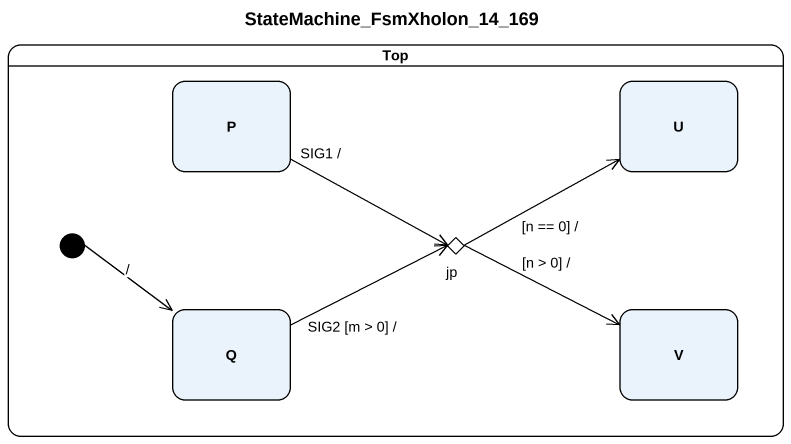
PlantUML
@startuml
title StateMachine_FsmXholon_14_169
hide empty description
state "Top" as Top_ #FFFFFF {
  state P
  state U
  state jp <<choice>>
  state Q
  state V
  [*] --> Q : /
}
P -right-> jp : SIG1 /
jp -right-> U : [n == 0] /
jp -right-> V : [n > 0] /
Q -right-> jp : SIG2 [m > 0] /
@enduml
